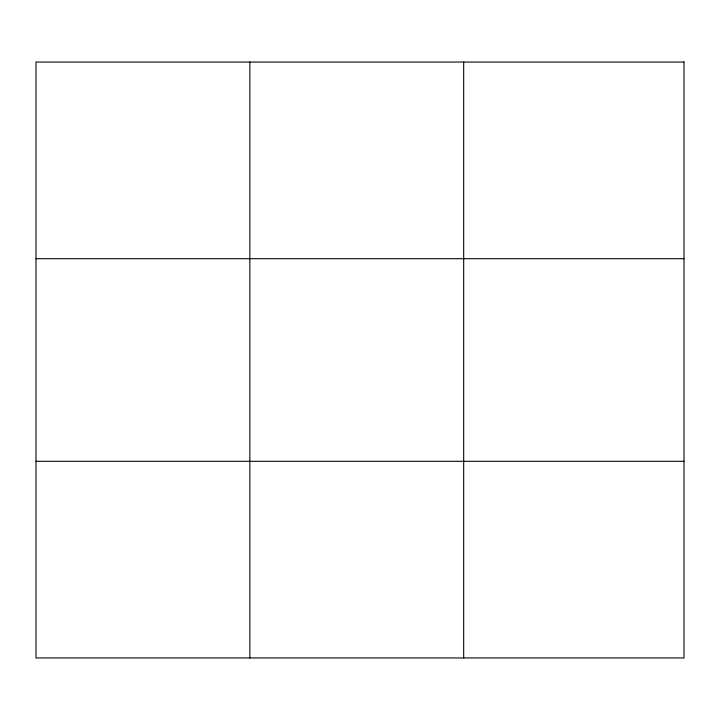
<?xml version="1.0" encoding="UTF-8"?>
<svg xmlns="http://www.w3.org/2000/svg" width="720" height="720" viewBox="0 0 720 720"><rect width="100%" height="100%" fill="white"/><g stroke="black" fill="none" stroke-linecap="round" stroke-linejoin="round"><path stroke-width="1.08" d="M249.84 657.954L249.84 62.046M463.68 657.954L463.68 62.046M36 258.696L684 258.696M36 461.304L684 461.304M684 62.046L684 657.954L36 657.954L36 62.046L684 62.046"/></g></svg>
